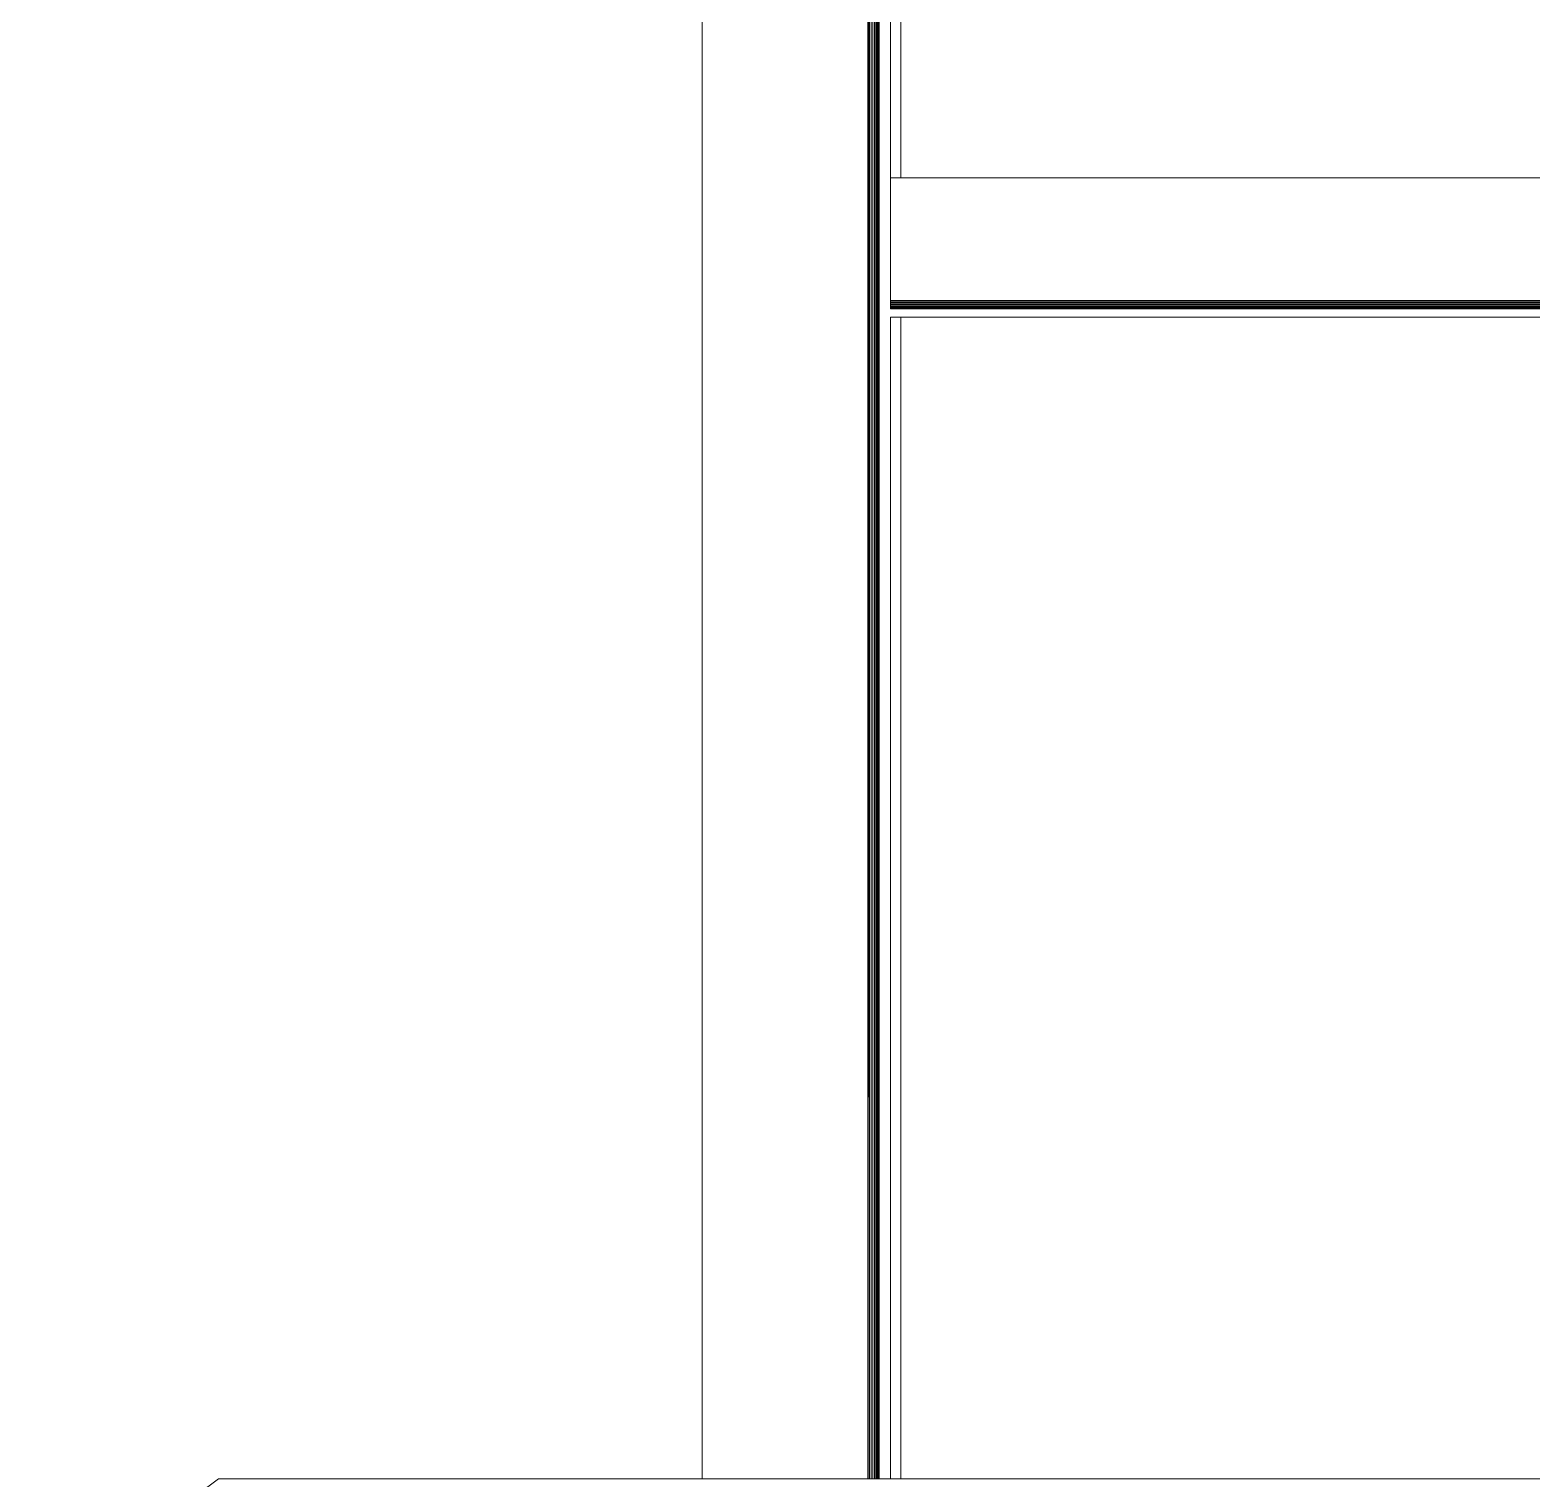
# Model space of a CAD drawing. Header units: centimetres. Extents: x 710 to 12582, y -437 to 1921.
# Drawn here: x 5730.16 to 5770.04, y 124.44 to 162.92 of the extents above; entities that cross this region are included whole.
import ezdxf

# ---------------------------------------------------------------- set-up
doc = ezdxf.new("R2010")
doc.units = ezdxf.units.CM
doc.layers.add('M-EQPM', color=7, linetype='Continuous', lineweight=9)

# ---------------------------------------------------------------- blocks, each defined once
blk = doc.blocks.new('EQ-07-007 - EQ-07-007_dwg_Agrupar_744-1591877-Sección 4')
at = {"layer": 'M-EQPM', "color": 253, "true_color": 0x999999}
for p, q in [((5753.288, 182.721), (5753.288, 158.996)), ((5753.288, 182.721), (5753.288, 158.996)), ((5753.288, 158.996), (5753.288, 182.721)), ((5753.288, 155.296), (5753.288, 124.438)), ((5753.288, 155.296), (5753.288, 124.438)), ((5753.288, 124.438), (5753.288, 155.296))]:
    blk.add_line(p, q, dxfattribs=at)
blk = doc.blocks.new('EQ-07-007 - EQ-07-007_dwg-1591871-Sección 4')
blk.add_blockref('EQ-07-007 - EQ-07-007_dwg_Agrupar_744-1591877-Sección 4', (0, 0))
blk = doc.blocks.new('EQ-07-007 - EQ-07-007-1585142-Sección 4')
blk.add_blockref('EQ-07-007 - EQ-07-007_dwg-1591871-Sección 4', (0, 0))
blk = doc.blocks.new('EQ-07-008 - EQ-07-008_dwg_Agrupar_499-1585991-Sección 4')
at = {"layer": 'M-EQPM', "color": 136, "true_color": 0x007f7f}
for p, q in [((5752.408, 205.468), (5752.408, 124.438)), ((5752.408, 205.468), (5752.408, 124.438)), ((5752.455, 205.468), (5752.455, 124.438)), ((5752.5, 205.468), (5752.5, 124.438)), ((5752.544, 205.468), (5752.544, 124.438)), ((5752.584, 205.468), (5752.584, 124.438)), ((5752.62, 205.468), (5752.62, 124.438)), ((5752.65, 205.468), (5752.65, 124.438)), ((5752.675, 205.468), (5752.675, 124.438)), ((5752.693, 205.468), (5752.693, 124.438)), ((5752.708, 203.248), (5752.708, 124.438)), ((5752.708, 124.438), (5752.708, 203.248)), ((5753.008, 155.518), (5753.008, 201.571)), ((5753.008, 201.571), (5753.008, 155.518)), ((5748.008, 187.868), (5748.008, 124.438)), ((5748.008, 124.438), (5748.008, 187.868)), ((5748.008, 124.438), (5748.008, 187.868)), ((5753.008, 158.996), (5788.965, 158.996)), ((5753.008, 158.996), (5788.965, 158.996)), ((5753.008, 158.996), (5788.965, 158.996)), ((5753.008, 155.74), (5788.965, 155.74)), ((5788.965, 155.74), (5753.008, 155.74)), ((5788.965, 155.74), (5753.008, 155.74)), ((5753.008, 155.706), (5788.965, 155.706)), ((5753.008, 155.672), (5788.965, 155.672)), ((5753.008, 155.64), (5788.965, 155.64)), ((5753.008, 155.64), (5788.965, 155.64)), ((5753.008, 155.64), (5788.965, 155.64)), ((5753.008, 155.61), (5788.965, 155.61)), ((5753.008, 155.583), (5788.965, 155.583)), ((5788.965, 155.583), (5753.008, 155.583)), ((5788.965, 155.583), (5753.008, 155.583)), ((5753.008, 155.561), (5788.965, 155.561)), ((5753.008, 155.543), (5788.965, 155.543)), ((5753.008, 155.529), (5788.965, 155.529)), ((5753.008, 155.529), (5788.965, 155.529)), ((5753.008, 155.529), (5788.965, 155.529)), ((5753.008, 155.518), (5788.965, 155.518)), ((5788.965, 155.518), (5753.008, 155.518)), ((5753.008, 124.438), (5753.008, 155.296)), ((5753.008, 155.296), (5788.965, 155.296)), ((5753.008, 124.438), (5753.008, 155.296)), ((5753.008, 155.296), (5788.965, 155.296))]:
    blk.add_line(p, q, dxfattribs=at)
at = {"layer": 'M-EQPM', "color": 136, "true_color": 0x007f7f, "flags": 128}
for points in [[(5752.447, 124.438), (5752.408, 205.468), (5752.455, 205.468), (5752.455, 124.438)], [(5752.5, 124.438), (5752.5, 205.468), (5752.455, 205.468), (5752.455, 124.438)], [(5752.5, 124.438), (5752.5, 205.468), (5752.544, 205.468), (5752.584, 205.468), (5752.62, 205.468), (5752.62, 124.438)], [(5752.675, 124.438), (5752.675, 205.468), (5752.65, 205.468), (5752.62, 205.468), (5752.62, 124.438)], [(5752.675, 124.438), (5752.675, 205.468), (5752.693, 205.468), (5752.704, 205.468)], [(5752.708, 124.438), (5752.708, 203.248), (5753.008, 203.248)], [(5753.008, 201.571), (5753.008, 155.518), (5788.965, 155.518)], [(5788.965, 155.296), (5753.008, 155.296), (5753.008, 124.438)]]:
    blk.add_lwpolyline(points, dxfattribs=at)
for points in [[(5752.544, 124.438), (5752.544, 205.468)], [(5752.584, 124.438), (5752.584, 205.468)], [(5752.65, 124.438), (5752.65, 205.468)], [(5752.693, 124.438), (5752.693, 205.468)], [(5788.965, 155.706), (5753.008, 155.706)], [(5788.965, 155.672), (5753.008, 155.672)], [(5788.965, 155.61), (5753.008, 155.61)], [(5788.965, 155.561), (5753.008, 155.561)], [(5788.965, 155.543), (5753.008, 155.543)]]:
    blk.add_lwpolyline(points, close=True, dxfattribs=at)
blk = doc.blocks.new('EQ-07-008 - EQ-07-008_dwg-1585974-Sección 4')
blk.add_blockref('EQ-07-008 - EQ-07-008_dwg_Agrupar_499-1585991-Sección 4', (0, 0))
blk = doc.blocks.new('EQ-07-008 - EQ-07-008-1586000-Sección 4')
blk.add_blockref('EQ-07-008 - EQ-07-008_dwg-1585974-Sección 4', (0, 0))
blk = doc.blocks.new('EQ-07-009 - EQ-07-009_dwg_Agrupar_772-1586792-Sección 4')
at = {"layer": 'M-EQPM', "color": 136, "true_color": 0x007f7f}
for p, q in [((5735.165, 124.438), (5730.165, 120.738)), ((5788.965, 124.438), (5735.165, 124.438))]:
    blk.add_line(p, q, dxfattribs=at)
blk = doc.blocks.new('EQ-07-009 - EQ-07-009_dwg-1586791-Sección 4')
blk.add_blockref('EQ-07-009 - EQ-07-009_dwg_Agrupar_772-1586792-Sección 4', (0, 0))
blk = doc.blocks.new('EQ-07-009 - EQ-07-009-1586804-Sección 4')
blk.add_blockref('EQ-07-009 - EQ-07-009_dwg-1586791-Sección 4', (0, 0))
blk = doc.blocks.new('PQ_RVR_MEP-01_ZZ_ZZ_MO_T_A_rvt-1-Sección 4')
at = {"layer": 'M-EQPM', "lineweight": 9}
for name in ['EQ-07-008 - EQ-07-008-1586000-Sección 4', 'EQ-07-007 - EQ-07-007-1585142-Sección 4', 'EQ-07-009 - EQ-07-009-1586804-Sección 4']:
    blk.add_blockref(name, (0, 0), dxfattribs=at)

msp = doc.modelspace()

# ---------------------------------------------------------------- block references
at = {"lineweight": 5}
msp.add_blockref('PQ_RVR_MEP-01_ZZ_ZZ_MO_T_A_rvt-1-Sección 4', (0, 0), dxfattribs=at)

doc.saveas('drawing.dxf')
